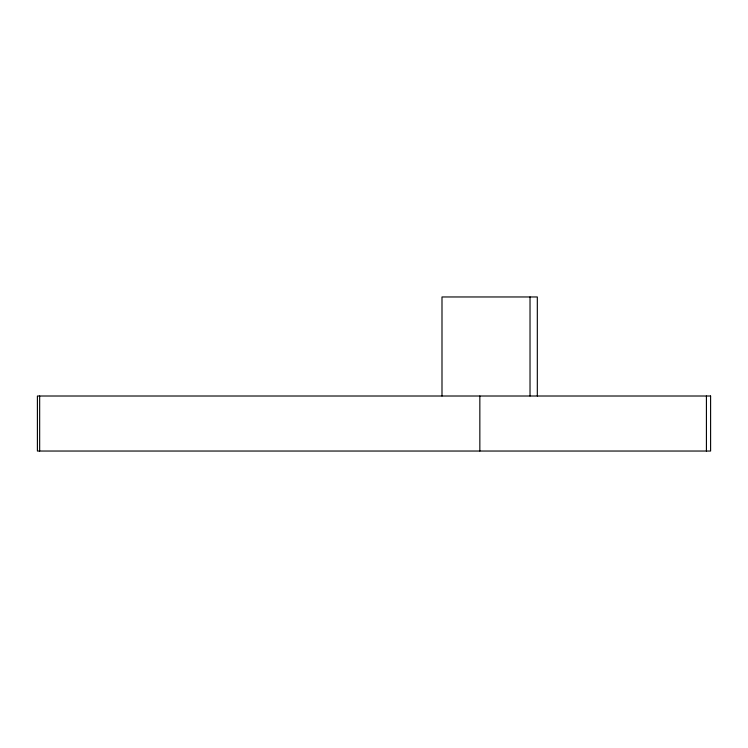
<?xml version="1.0" encoding="UTF-8"?>
<svg xmlns="http://www.w3.org/2000/svg" width="748" height="748" viewBox="0 0 748 748"><rect width="100%" height="100%" fill="white"/><g stroke="black" fill="none" stroke-linecap="round" stroke-linejoin="round"><path stroke-width="1.12" d="M706.421 396.01L706.421 451.035M537.316 396.01L537.316 296.965L441.993 296.965L441.993 396.01M530.023 296.965L530.023 396.01M479.842 396.01L479.842 451.035M39.663 396.01L39.663 451.035M710.6 396.01L37.4 396.01L37.4 451.035L710.6 451.035L710.6 396.01"/></g></svg>
